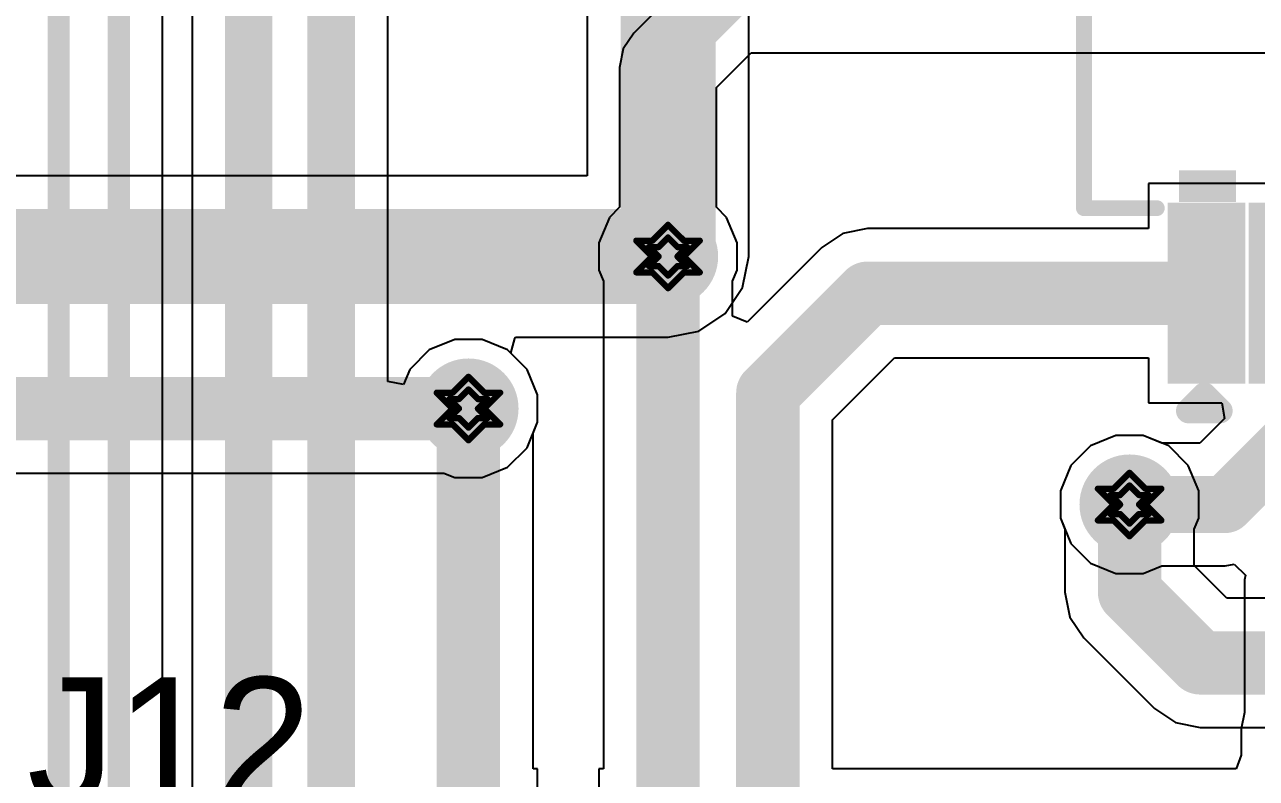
# Model space of a CAD drawing. Header units: inches. Extents: x -18 to 237, y -41 to 211.
# Drawn here: x 44.58 to 54.46, y 63.36 to 69.4 of the extents above; entities that cross this region are included whole.
import ezdxf

# ---------------------------------------------------------------- set-up
doc = ezdxf.new("R2010")
doc.units = ezdxf.units.IN
for name, color, linetype in [('Bottom Layer', 5, 'Continuous'), ('Bottom Solder', 6, 'Continuous'), ('Drill Drawing', 1, 'Continuous'), ('Top Layer', 1, 'Continuous'), ('Top Overlay', 2, 'Continuous'), ('Top Paste', 8, 'Continuous'), ('Top Solder', 216, 'Continuous'), ('Via Holes', 16, 'Continuous')]:
    doc.layers.add(name, color=color, linetype=linetype)
doc.styles.add('Arial', font='', dxfattribs={"height": 0.2})
doc.styles.get('Arial').set_extended_font_data('Arial')

# ---------------------------------------------------------------- blocks, each defined once
blk = doc.blocks.new('SSOP_28_208____25')
at = {"layer": 'Top Layer'}
blk.add_hatch(color=1, dxfattribs=at).paths.add_polyline_path([(-4.025, 4.435), (-2.775, 4.435), (-2.775, 4.015), (-4.025, 4.015)])
at = {"layer": 'Top Overlay'}
blk.add_hatch(color=2, dxfattribs=at).paths.add_polyline_path([(-2.6696, 3.9878), (-2.4156, 3.9878), (-2.4156, 4.445), (-2.6696, 4.445)])
at = {"layer": 'Top Paste'}
blk.add_hatch(color=8, dxfattribs=at).paths.add_polyline_path([(-4.025, 4.435), (-2.775, 4.435), (-2.775, 4.015), (-4.025, 4.015)])
at = {"layer": 'Top Solder'}
for points in [[(-4.1266, 4.5366), (-2.6734, 4.5366), (-2.6734, 3.9134), (-4.1266, 3.9134)], [(-4.1266, 3.8866), (-2.6734, 3.8866), (-2.6734, 3.2634), (-4.1266, 3.2634)]]:
    blk.add_hatch(color=216, dxfattribs=at).paths.add_polyline_path(points)
at = {"layer": 'Top Overlay'}
for points in [[(-2.7178, 5.207, 0.127, 0.127, 0), (2.7178, 5.207, 0.127, 0.127, 0)], [(-2.7178, 5.207, 0.127, 0.127, 0), (-2.7178, 4.6228, 0.127, 0.127, 0)], [(-4.3434, 4.3688, 0.2, 0.2, 0), (-4.3434, 4.1148, 0.2, 0.2, 0)], [(-4.3434, 4.3688, 0.2, 0.2, 0), (-4.2164, 4.2418, 0.2, 0.2, 0)], [(-4.2164, 4.2418, 0.2, 0.2, 0), (-4.3434, 4.1148, 0.2, 0.2, 0)]]:
    blk.add_lwpolyline(points, format="xyseb", dxfattribs=at)
for points in [[(-2.7496, 5.207, 0.0635, 0.0635, 1), (-2.686, 5.207, 0.0635, 0.0635, 1)], [(-2.7496, 5.207, 0.0635, 0.0635, 1), (-2.686, 5.207, 0.0635, 0.0635, 1)], [(-2.7496, 4.6228, 0.0635, 0.0635, 1), (-2.686, 4.6228, 0.0635, 0.0635, 1)], [(-4.3934, 4.3688, 0.1, 0.1, 1), (-4.2934, 4.3688, 0.1, 0.1, 1)], [(-4.3934, 4.3688, 0.1, 0.1, 1), (-4.2934, 4.3688, 0.1, 0.1, 1)], [(-4.2664, 4.2418, 0.1, 0.1, 1), (-4.1664, 4.2418, 0.1, 0.1, 1)], [(-4.2664, 4.2418, 0.1, 0.1, 1), (-4.1664, 4.2418, 0.1, 0.1, 1)], [(-4.3934, 4.1148, 0.1, 0.1, 1), (-4.2934, 4.1148, 0.1, 0.1, 1)], [(-4.3934, 4.1148, 0.1, 0.1, 1), (-4.2934, 4.1148, 0.1, 0.1, 1)]]:
    blk.add_lwpolyline(points, format="xyseb", close=True, dxfattribs=at)

msp = doc.modelspace()

# ---------------------------------------------------------------- hatches: boundary and pattern name
at = {"layer": 'Bottom Layer'}
h = msp.add_hatch(color=5, dxfattribs=at)
edge = h.paths.add_edge_path()
edge.add_arc((49.7412, 67.5416), 0.3, 0, 360)
h = msp.add_hatch(color=5, dxfattribs=at)
edge = h.paths.add_edge_path()
edge.add_arc((48.1412, 66.3224), 0.3, 0, 360)
h = msp.add_hatch(color=5, dxfattribs=at)
edge = h.paths.add_edge_path()
edge.add_arc((53.4412, 65.5525), 0.3, 0, 360)
at = {"layer": 'Bottom Solder'}
h = msp.add_hatch(color=6, dxfattribs=at)
edge = h.paths.add_edge_path()
edge.add_arc((49.7412, 67.5416), 0.4016, 0, 360)
h = msp.add_hatch(color=6, dxfattribs=at)
edge = h.paths.add_edge_path()
edge.add_arc((48.1412, 66.3224), 0.4016, 0, 360)
h = msp.add_hatch(color=6, dxfattribs=at)
edge = h.paths.add_edge_path()
edge.add_arc((53.4412, 65.5525), 0.4016, 0, 360)
at = {"layer": 'Top Layer'}
h = msp.add_hatch(color=1, dxfattribs=at)
edge = h.paths.add_edge_path()
edge.add_arc((49.7412, 67.5416), 0.3, 0, 360)
h = msp.add_hatch(color=1, dxfattribs=at)
edge = h.paths.add_edge_path()
edge.add_arc((48.1412, 66.3224), 0.3, 0, 360)
h = msp.add_hatch(color=1, dxfattribs=at)
edge = h.paths.add_edge_path()
edge.add_arc((53.4412, 65.5525), 0.3, 0, 360)
at = {"layer": 'Top Solder'}
h = msp.add_hatch(color=216, dxfattribs=at)
edge = h.paths.add_edge_path()
edge.add_arc((49.7412, 67.5416), 0.4016, 0, 360)
h = msp.add_hatch(color=216, dxfattribs=at)
edge = h.paths.add_edge_path()
edge.add_arc((48.1412, 66.3224), 0.4016, 0, 360)
h = msp.add_hatch(color=216, dxfattribs=at)
edge = h.paths.add_edge_path()
edge.add_arc((53.4412, 65.5525), 0.4016, 0, 360)
at = {"layer": 'Via Holes'}
h = msp.add_hatch(color=7, dxfattribs=at)
edge = h.paths.add_edge_path()
edge.add_arc((49.7412, 67.5416), 0.15, 0, 360)
h = msp.add_hatch(color=7, dxfattribs=at)
edge = h.paths.add_edge_path()
edge.add_arc((48.1412, 66.3224), 0.15, 0, 360)
h = msp.add_hatch(color=7, dxfattribs=at)
edge = h.paths.add_edge_path()
edge.add_arc((53.4412, 65.5525), 0.15, 0, 360)

# ---------------------------------------------------------------- linework, layer by layer
at = {"layer": 'Bottom Layer'}
for p, q in [((50.3886, 67.5416), (50.3886, 78.9318)), ((49.0938, 70.5755), (49.0938, 68.189)), ((49.0938, 68.189), (41.5798, 68.189)), ((50.3394, 67.2938), (50.3886, 67.5416)), ((50.199, 67.0838), (50.3394, 67.2938)), ((49.989, 66.9434), (50.199, 67.0838)), ((48.4799, 66.7672), (48.5122, 66.8835)), ((48.5122, 66.8835), (48.5189, 66.8942)), ((48.5189, 66.8942), (49.7412, 66.8942)), ((49.7412, 66.8942), (49.989, 66.9434)), ((48.6109, 66.6362), (48.4799, 66.7672)), ((48.6952, 66.4326), (48.6109, 66.6362)), ((48.6952, 66.2122), (48.6952, 66.4326)), ((48.6109, 66.0086), (48.6952, 66.2122)), ((53.331, 66.1065), (53.1274, 66.0221)), ((53.5514, 66.1065), (53.331, 66.1065)), ((53.755, 66.0221), (53.5514, 66.1065)), ((48.455, 65.8527), (48.6109, 66.0086)), ((53.1274, 66.0221), (52.9715, 65.8663)), ((53.9109, 65.8663), (53.755, 66.0221)), ((52.9715, 65.8663), (52.8872, 65.6627)), ((53.9952, 65.6627), (53.9109, 65.8663)), ((42.0564, 65.8044), (47.944, 65.8044)), ((47.944, 65.8044), (48.031, 65.7684)), ((48.031, 65.7684), (48.2514, 65.7684)), ((48.2514, 65.7684), (48.455, 65.8527)), ((52.8872, 65.6627), (52.8872, 65.4423)), ((53.9952, 65.4423), (53.9952, 65.6627)), ((52.8872, 65.4423), (52.9232, 65.3553)), ((53.9592, 65.3553), (53.9952, 65.4423)), ((52.9232, 65.3553), (52.9232, 64.8485)), ((53.9592, 65.063), (53.9592, 65.3553)), ((54.2217, 64.8004), (53.9592, 65.063)), ((52.9232, 64.8485), (52.9627, 64.6503)), ((56.02, 64.8004), (54.2217, 64.8004)), ((52.9627, 64.6503), (53.075, 64.4822)), ((53.075, 64.4822), (53.641, 63.9162)), ((53.641, 63.9162), (53.809, 63.804)), ((53.809, 63.804), (54.0072, 63.7645)), ((54.0072, 63.7645), (56.02, 63.7645))]:
    msp.add_line(p, q, dxfattribs=at)
for points in [[(49.7412, 67.5416, 0.762, 0.762, 0), (49.7412, 79.2, 0.762, 0.762, 0)], [(41.5798, 67.5416, 0.762, 0.762, 0), (49.7412, 67.5416, 0.762, 0.762, 0)], [(41.8592, 66.3224, 0.508, 0.508, 0), (48.1412, 66.3224, 0.508, 0.508, 0)], [(53.4412, 64.8485, 0.508, 0.508, 0), (53.4412, 65.5525, 0.508, 0.508, 0)], [(53.4412, 64.8485, 0.508, 0.508, 0), (54.0072, 64.2825, 0.508, 0.508, 0)], [(54.0072, 64.2825, 0.508, 0.508, 0), (56.2172, 64.2825, 0.508, 0.508, 0)]]:
    msp.add_lwpolyline(points, format="xyseb", dxfattribs=at)
for points in [[(49.5507, 67.5416, 0.381, 0.381, 1), (49.9317, 67.5416, 0.381, 0.381, 1)], [(49.5507, 67.5416, 0.381, 0.381, 1), (49.9317, 67.5416, 0.381, 0.381, 1)], [(48.0142, 66.3224, 0.254, 0.254, 1), (48.2682, 66.3224, 0.254, 0.254, 1)], [(53.3142, 65.5525, 0.254, 0.254, 1), (53.5682, 65.5525, 0.254, 0.254, 1)], [(53.3142, 64.8485, 0.254, 0.254, 1), (53.5682, 64.8485, 0.254, 0.254, 1)], [(53.3142, 64.8485, 0.254, 0.254, 1), (53.5682, 64.8485, 0.254, 0.254, 1)], [(53.8802, 64.2825, 0.254, 0.254, 1), (54.1342, 64.2825, 0.254, 0.254, 1)], [(53.8802, 64.2825, 0.254, 0.254, 1), (54.1342, 64.2825, 0.254, 0.254, 1)]]:
    msp.add_lwpolyline(points, format="xyseb", close=True, dxfattribs=at)
at = {"layer": 'Drill Drawing'}
for points in [[(49.6142, 67.6686, 0.0508, 0.0508, 0), (49.7412, 67.7956, 0.0508, 0.0508, 0)], [(49.7412, 67.7956, 0.0508, 0.0508, 0), (49.8682, 67.6686, 0.0508, 0.0508, 0)], [(49.4872, 67.6686, 0.0508, 0.0508, 0), (49.6142, 67.5416, 0.0508, 0.0508, 0)], [(49.4872, 67.6686, 0.0508, 0.0508, 0), (49.6142, 67.6686, 0.0508, 0.0508, 0)], [(49.5888, 67.6178, 0.0508, 0.0508, 0), (49.665, 67.5416, 0.0508, 0.0508, 0)], [(49.5888, 67.6178, 0.0508, 0.0508, 0), (49.665, 67.6178, 0.0508, 0.0508, 0)], [(49.665, 67.6178, 0.0508, 0.0508, 0), (49.7412, 67.694, 0.0508, 0.0508, 0)], [(49.7412, 67.694, 0.0508, 0.0508, 0), (49.8174, 67.6178, 0.0508, 0.0508, 0)], [(49.8174, 67.6178, 0.0508, 0.0508, 0), (49.8936, 67.6178, 0.0508, 0.0508, 0)], [(49.8174, 67.5416, 0.0508, 0.0508, 0), (49.8936, 67.6178, 0.0508, 0.0508, 0)], [(49.8682, 67.6686, 0.0508, 0.0508, 0), (49.9952, 67.6686, 0.0508, 0.0508, 0)], [(49.8682, 67.5416, 0.0508, 0.0508, 0), (49.9952, 67.6686, 0.0508, 0.0508, 0)], [(49.4872, 67.4146, 0.0508, 0.0508, 0), (49.6142, 67.5416, 0.0508, 0.0508, 0)], [(49.5888, 67.4654, 0.0508, 0.0508, 0), (49.665, 67.5416, 0.0508, 0.0508, 0)], [(49.8174, 67.5416, 0.0508, 0.0508, 0), (49.8936, 67.4654, 0.0508, 0.0508, 0)], [(49.8682, 67.5416, 0.0508, 0.0508, 0), (49.9952, 67.4146, 0.0508, 0.0508, 0)], [(49.5888, 67.4654, 0.0508, 0.0508, 0), (49.665, 67.4654, 0.0508, 0.0508, 0)], [(49.665, 67.4654, 0.0508, 0.0508, 0), (49.7412, 67.3892, 0.0508, 0.0508, 0)], [(49.7412, 67.3892, 0.0508, 0.0508, 0), (49.8174, 67.4654, 0.0508, 0.0508, 0)], [(49.8174, 67.4654, 0.0508, 0.0508, 0), (49.8936, 67.4654, 0.0508, 0.0508, 0)], [(49.4872, 67.4146, 0.0508, 0.0508, 0), (49.6142, 67.4146, 0.0508, 0.0508, 0)], [(49.6142, 67.4146, 0.0508, 0.0508, 0), (49.7412, 67.2876, 0.0508, 0.0508, 0)], [(49.7412, 67.2876, 0.0508, 0.0508, 0), (49.8682, 67.4146, 0.0508, 0.0508, 0)], [(49.8682, 67.4146, 0.0508, 0.0508, 0), (49.9952, 67.4146, 0.0508, 0.0508, 0)], [(48.0142, 66.4494, 0.0508, 0.0508, 0), (48.1412, 66.5764, 0.0508, 0.0508, 0)], [(48.1412, 66.5764, 0.0508, 0.0508, 0), (48.2682, 66.4494, 0.0508, 0.0508, 0)], [(47.8872, 66.4494, 0.0508, 0.0508, 0), (48.0142, 66.3224, 0.0508, 0.0508, 0)], [(47.8872, 66.4494, 0.0508, 0.0508, 0), (48.0142, 66.4494, 0.0508, 0.0508, 0)], [(48.065, 66.3986, 0.0508, 0.0508, 0), (48.1412, 66.4748, 0.0508, 0.0508, 0)], [(48.1412, 66.4748, 0.0508, 0.0508, 0), (48.2174, 66.3986, 0.0508, 0.0508, 0)], [(48.2682, 66.4494, 0.0508, 0.0508, 0), (48.3952, 66.4494, 0.0508, 0.0508, 0)], [(48.2682, 66.3224, 0.0508, 0.0508, 0), (48.3952, 66.4494, 0.0508, 0.0508, 0)], [(47.9888, 66.3986, 0.0508, 0.0508, 0), (48.065, 66.3224, 0.0508, 0.0508, 0)], [(47.9888, 66.3986, 0.0508, 0.0508, 0), (48.065, 66.3986, 0.0508, 0.0508, 0)], [(48.2174, 66.3986, 0.0508, 0.0508, 0), (48.2936, 66.3986, 0.0508, 0.0508, 0)], [(48.2174, 66.3224, 0.0508, 0.0508, 0), (48.2936, 66.3986, 0.0508, 0.0508, 0)], [(47.8872, 66.1954, 0.0508, 0.0508, 0), (48.0142, 66.3224, 0.0508, 0.0508, 0)], [(47.9888, 66.2462, 0.0508, 0.0508, 0), (48.065, 66.3224, 0.0508, 0.0508, 0)], [(47.9888, 66.2462, 0.0508, 0.0508, 0), (48.065, 66.2462, 0.0508, 0.0508, 0)], [(48.065, 66.2462, 0.0508, 0.0508, 0), (48.1412, 66.17, 0.0508, 0.0508, 0)], [(48.1412, 66.17, 0.0508, 0.0508, 0), (48.2174, 66.2462, 0.0508, 0.0508, 0)], [(48.2174, 66.3224, 0.0508, 0.0508, 0), (48.2936, 66.2462, 0.0508, 0.0508, 0)], [(48.2174, 66.2462, 0.0508, 0.0508, 0), (48.2936, 66.2462, 0.0508, 0.0508, 0)], [(48.2682, 66.3224, 0.0508, 0.0508, 0), (48.3952, 66.1954, 0.0508, 0.0508, 0)], [(47.8872, 66.1954, 0.0508, 0.0508, 0), (48.0142, 66.1954, 0.0508, 0.0508, 0)], [(48.0142, 66.1954, 0.0508, 0.0508, 0), (48.1412, 66.0684, 0.0508, 0.0508, 0)], [(48.1412, 66.0684, 0.0508, 0.0508, 0), (48.2682, 66.1954, 0.0508, 0.0508, 0)], [(48.2682, 66.1954, 0.0508, 0.0508, 0), (48.3952, 66.1954, 0.0508, 0.0508, 0)], [(53.3142, 65.6795, 0.0508, 0.0508, 0), (53.4412, 65.8065, 0.0508, 0.0508, 0)], [(53.4412, 65.8065, 0.0508, 0.0508, 0), (53.5682, 65.6795, 0.0508, 0.0508, 0)], [(53.1872, 65.6795, 0.0508, 0.0508, 0), (53.3142, 65.5525, 0.0508, 0.0508, 0)], [(53.1872, 65.6795, 0.0508, 0.0508, 0), (53.3142, 65.6795, 0.0508, 0.0508, 0)], [(53.365, 65.6287, 0.0508, 0.0508, 0), (53.4412, 65.7049, 0.0508, 0.0508, 0)], [(53.4412, 65.7049, 0.0508, 0.0508, 0), (53.5174, 65.6287, 0.0508, 0.0508, 0)], [(53.5682, 65.6795, 0.0508, 0.0508, 0), (53.6952, 65.6795, 0.0508, 0.0508, 0)], [(53.5682, 65.5525, 0.0508, 0.0508, 0), (53.6952, 65.6795, 0.0508, 0.0508, 0)], [(53.1872, 65.4255, 0.0508, 0.0508, 0), (53.3142, 65.5525, 0.0508, 0.0508, 0)], [(53.2888, 65.6287, 0.0508, 0.0508, 0), (53.365, 65.5525, 0.0508, 0.0508, 0)], [(53.2888, 65.6287, 0.0508, 0.0508, 0), (53.365, 65.6287, 0.0508, 0.0508, 0)], [(53.2888, 65.4763, 0.0508, 0.0508, 0), (53.365, 65.5525, 0.0508, 0.0508, 0)], [(53.5174, 65.6287, 0.0508, 0.0508, 0), (53.5936, 65.6287, 0.0508, 0.0508, 0)], [(53.5174, 65.5525, 0.0508, 0.0508, 0), (53.5936, 65.6287, 0.0508, 0.0508, 0)], [(53.5174, 65.5525, 0.0508, 0.0508, 0), (53.5936, 65.4763, 0.0508, 0.0508, 0)], [(53.5682, 65.5525, 0.0508, 0.0508, 0), (53.6952, 65.4255, 0.0508, 0.0508, 0)], [(53.2888, 65.4763, 0.0508, 0.0508, 0), (53.365, 65.4763, 0.0508, 0.0508, 0)], [(53.365, 65.4763, 0.0508, 0.0508, 0), (53.4412, 65.4001, 0.0508, 0.0508, 0)], [(53.4412, 65.4001, 0.0508, 0.0508, 0), (53.5174, 65.4763, 0.0508, 0.0508, 0)], [(53.5174, 65.4763, 0.0508, 0.0508, 0), (53.5936, 65.4763, 0.0508, 0.0508, 0)], [(53.1872, 65.4255, 0.0508, 0.0508, 0), (53.3142, 65.4255, 0.0508, 0.0508, 0)], [(53.3142, 65.4255, 0.0508, 0.0508, 0), (53.4412, 65.2985, 0.0508, 0.0508, 0)], [(53.4412, 65.2985, 0.0508, 0.0508, 0), (53.5682, 65.4255, 0.0508, 0.0508, 0)], [(53.5682, 65.4255, 0.0508, 0.0508, 0), (53.6952, 65.4255, 0.0508, 0.0508, 0)]]:
    msp.add_lwpolyline(points, format="xyseb", dxfattribs=at)
for points in [[(49.7285, 67.7956, 0.0254, 0.0254, 1), (49.7539, 67.7956, 0.0254, 0.0254, 1)], [(49.7285, 67.7956, 0.0254, 0.0254, 1), (49.7539, 67.7956, 0.0254, 0.0254, 1)], [(49.4745, 67.6686, 0.0254, 0.0254, 1), (49.4999, 67.6686, 0.0254, 0.0254, 1)], [(49.4745, 67.6686, 0.0254, 0.0254, 1), (49.4999, 67.6686, 0.0254, 0.0254, 1)], [(49.5761, 67.6178, 0.0254, 0.0254, 1), (49.6015, 67.6178, 0.0254, 0.0254, 1)], [(49.5761, 67.6178, 0.0254, 0.0254, 1), (49.6015, 67.6178, 0.0254, 0.0254, 1)], [(49.6015, 67.6686, 0.0254, 0.0254, 1), (49.6269, 67.6686, 0.0254, 0.0254, 1)], [(49.6015, 67.6686, 0.0254, 0.0254, 1), (49.6269, 67.6686, 0.0254, 0.0254, 1)], [(49.6523, 67.6178, 0.0254, 0.0254, 1), (49.6777, 67.6178, 0.0254, 0.0254, 1)], [(49.6523, 67.6178, 0.0254, 0.0254, 1), (49.6777, 67.6178, 0.0254, 0.0254, 1)], [(49.7285, 67.694, 0.0254, 0.0254, 1), (49.7539, 67.694, 0.0254, 0.0254, 1)], [(49.7285, 67.694, 0.0254, 0.0254, 1), (49.7539, 67.694, 0.0254, 0.0254, 1)], [(49.8047, 67.6178, 0.0254, 0.0254, 1), (49.8301, 67.6178, 0.0254, 0.0254, 1)], [(49.8047, 67.6178, 0.0254, 0.0254, 1), (49.8301, 67.6178, 0.0254, 0.0254, 1)], [(49.8555, 67.6686, 0.0254, 0.0254, 1), (49.8809, 67.6686, 0.0254, 0.0254, 1)], [(49.8555, 67.6686, 0.0254, 0.0254, 1), (49.8809, 67.6686, 0.0254, 0.0254, 1)], [(49.8809, 67.6178, 0.0254, 0.0254, 1), (49.9063, 67.6178, 0.0254, 0.0254, 1)], [(49.8809, 67.6178, 0.0254, 0.0254, 1), (49.9063, 67.6178, 0.0254, 0.0254, 1)], [(49.9825, 67.6686, 0.0254, 0.0254, 1), (50.0079, 67.6686, 0.0254, 0.0254, 1)], [(49.9825, 67.6686, 0.0254, 0.0254, 1), (50.0079, 67.6686, 0.0254, 0.0254, 1)], [(49.6015, 67.5416, 0.0254, 0.0254, 1), (49.6269, 67.5416, 0.0254, 0.0254, 1)], [(49.6015, 67.5416, 0.0254, 0.0254, 1), (49.6269, 67.5416, 0.0254, 0.0254, 1)], [(49.6523, 67.5416, 0.0254, 0.0254, 1), (49.6777, 67.5416, 0.0254, 0.0254, 1)], [(49.6523, 67.5416, 0.0254, 0.0254, 1), (49.6777, 67.5416, 0.0254, 0.0254, 1)], [(49.8047, 67.5416, 0.0254, 0.0254, 1), (49.8301, 67.5416, 0.0254, 0.0254, 1)], [(49.8047, 67.5416, 0.0254, 0.0254, 1), (49.8301, 67.5416, 0.0254, 0.0254, 1)], [(49.8555, 67.5416, 0.0254, 0.0254, 1), (49.8809, 67.5416, 0.0254, 0.0254, 1)], [(49.8555, 67.5416, 0.0254, 0.0254, 1), (49.8809, 67.5416, 0.0254, 0.0254, 1)], [(49.5761, 67.4654, 0.0254, 0.0254, 1), (49.6015, 67.4654, 0.0254, 0.0254, 1)], [(49.5761, 67.4654, 0.0254, 0.0254, 1), (49.6015, 67.4654, 0.0254, 0.0254, 1)], [(49.6523, 67.4654, 0.0254, 0.0254, 1), (49.6777, 67.4654, 0.0254, 0.0254, 1)], [(49.6523, 67.4654, 0.0254, 0.0254, 1), (49.6777, 67.4654, 0.0254, 0.0254, 1)], [(49.8047, 67.4654, 0.0254, 0.0254, 1), (49.8301, 67.4654, 0.0254, 0.0254, 1)], [(49.8047, 67.4654, 0.0254, 0.0254, 1), (49.8301, 67.4654, 0.0254, 0.0254, 1)], [(49.8809, 67.4654, 0.0254, 0.0254, 1), (49.9063, 67.4654, 0.0254, 0.0254, 1)], [(49.8809, 67.4654, 0.0254, 0.0254, 1), (49.9063, 67.4654, 0.0254, 0.0254, 1)], [(49.4745, 67.4146, 0.0254, 0.0254, 1), (49.4999, 67.4146, 0.0254, 0.0254, 1)], [(49.4745, 67.4146, 0.0254, 0.0254, 1), (49.4999, 67.4146, 0.0254, 0.0254, 1)], [(49.6015, 67.4146, 0.0254, 0.0254, 1), (49.6269, 67.4146, 0.0254, 0.0254, 1)], [(49.6015, 67.4146, 0.0254, 0.0254, 1), (49.6269, 67.4146, 0.0254, 0.0254, 1)], [(49.7285, 67.3892, 0.0254, 0.0254, 1), (49.7539, 67.3892, 0.0254, 0.0254, 1)], [(49.7285, 67.3892, 0.0254, 0.0254, 1), (49.7539, 67.3892, 0.0254, 0.0254, 1)], [(49.8555, 67.4146, 0.0254, 0.0254, 1), (49.8809, 67.4146, 0.0254, 0.0254, 1)], [(49.8555, 67.4146, 0.0254, 0.0254, 1), (49.8809, 67.4146, 0.0254, 0.0254, 1)], [(49.9825, 67.4146, 0.0254, 0.0254, 1), (50.0079, 67.4146, 0.0254, 0.0254, 1)], [(49.9825, 67.4146, 0.0254, 0.0254, 1), (50.0079, 67.4146, 0.0254, 0.0254, 1)], [(49.7285, 67.2876, 0.0254, 0.0254, 1), (49.7539, 67.2876, 0.0254, 0.0254, 1)], [(49.7285, 67.2876, 0.0254, 0.0254, 1), (49.7539, 67.2876, 0.0254, 0.0254, 1)], [(48.1285, 66.5764, 0.0254, 0.0254, 1), (48.1539, 66.5764, 0.0254, 0.0254, 1)], [(48.1285, 66.5764, 0.0254, 0.0254, 1), (48.1539, 66.5764, 0.0254, 0.0254, 1)], [(47.8745, 66.4494, 0.0254, 0.0254, 1), (47.8999, 66.4494, 0.0254, 0.0254, 1)], [(47.8745, 66.4494, 0.0254, 0.0254, 1), (47.8999, 66.4494, 0.0254, 0.0254, 1)], [(48.0015, 66.4494, 0.0254, 0.0254, 1), (48.0269, 66.4494, 0.0254, 0.0254, 1)], [(48.0015, 66.4494, 0.0254, 0.0254, 1), (48.0269, 66.4494, 0.0254, 0.0254, 1)], [(48.1285, 66.4748, 0.0254, 0.0254, 1), (48.1539, 66.4748, 0.0254, 0.0254, 1)], [(48.1285, 66.4748, 0.0254, 0.0254, 1), (48.1539, 66.4748, 0.0254, 0.0254, 1)], [(48.2555, 66.4494, 0.0254, 0.0254, 1), (48.2809, 66.4494, 0.0254, 0.0254, 1)], [(48.2555, 66.4494, 0.0254, 0.0254, 1), (48.2809, 66.4494, 0.0254, 0.0254, 1)], [(48.3825, 66.4494, 0.0254, 0.0254, 1), (48.4079, 66.4494, 0.0254, 0.0254, 1)], [(48.3825, 66.4494, 0.0254, 0.0254, 1), (48.4079, 66.4494, 0.0254, 0.0254, 1)], [(47.9761, 66.3986, 0.0254, 0.0254, 1), (48.0015, 66.3986, 0.0254, 0.0254, 1)], [(47.9761, 66.3986, 0.0254, 0.0254, 1), (48.0015, 66.3986, 0.0254, 0.0254, 1)], [(48.0523, 66.3986, 0.0254, 0.0254, 1), (48.0777, 66.3986, 0.0254, 0.0254, 1)], [(48.0523, 66.3986, 0.0254, 0.0254, 1), (48.0777, 66.3986, 0.0254, 0.0254, 1)], [(48.2047, 66.3986, 0.0254, 0.0254, 1), (48.2301, 66.3986, 0.0254, 0.0254, 1)], [(48.2047, 66.3986, 0.0254, 0.0254, 1), (48.2301, 66.3986, 0.0254, 0.0254, 1)], [(48.2809, 66.3986, 0.0254, 0.0254, 1), (48.3063, 66.3986, 0.0254, 0.0254, 1)], [(48.2809, 66.3986, 0.0254, 0.0254, 1), (48.3063, 66.3986, 0.0254, 0.0254, 1)], [(47.9761, 66.2462, 0.0254, 0.0254, 1), (48.0015, 66.2462, 0.0254, 0.0254, 1)], [(47.9761, 66.2462, 0.0254, 0.0254, 1), (48.0015, 66.2462, 0.0254, 0.0254, 1)], [(48.0015, 66.3224, 0.0254, 0.0254, 1), (48.0269, 66.3224, 0.0254, 0.0254, 1)], [(48.0015, 66.3224, 0.0254, 0.0254, 1), (48.0269, 66.3224, 0.0254, 0.0254, 1)], [(48.0523, 66.3224, 0.0254, 0.0254, 1), (48.0777, 66.3224, 0.0254, 0.0254, 1)], [(48.0523, 66.3224, 0.0254, 0.0254, 1), (48.0777, 66.3224, 0.0254, 0.0254, 1)], [(48.0523, 66.2462, 0.0254, 0.0254, 1), (48.0777, 66.2462, 0.0254, 0.0254, 1)], [(48.0523, 66.2462, 0.0254, 0.0254, 1), (48.0777, 66.2462, 0.0254, 0.0254, 1)], [(48.2047, 66.3224, 0.0254, 0.0254, 1), (48.2301, 66.3224, 0.0254, 0.0254, 1)], [(48.2047, 66.3224, 0.0254, 0.0254, 1), (48.2301, 66.3224, 0.0254, 0.0254, 1)], [(48.2047, 66.2462, 0.0254, 0.0254, 1), (48.2301, 66.2462, 0.0254, 0.0254, 1)], [(48.2047, 66.2462, 0.0254, 0.0254, 1), (48.2301, 66.2462, 0.0254, 0.0254, 1)], [(48.2555, 66.3224, 0.0254, 0.0254, 1), (48.2809, 66.3224, 0.0254, 0.0254, 1)], [(48.2555, 66.3224, 0.0254, 0.0254, 1), (48.2809, 66.3224, 0.0254, 0.0254, 1)], [(48.2809, 66.2462, 0.0254, 0.0254, 1), (48.3063, 66.2462, 0.0254, 0.0254, 1)], [(48.2809, 66.2462, 0.0254, 0.0254, 1), (48.3063, 66.2462, 0.0254, 0.0254, 1)], [(47.8745, 66.1954, 0.0254, 0.0254, 1), (47.8999, 66.1954, 0.0254, 0.0254, 1)], [(47.8745, 66.1954, 0.0254, 0.0254, 1), (47.8999, 66.1954, 0.0254, 0.0254, 1)], [(48.0015, 66.1954, 0.0254, 0.0254, 1), (48.0269, 66.1954, 0.0254, 0.0254, 1)], [(48.0015, 66.1954, 0.0254, 0.0254, 1), (48.0269, 66.1954, 0.0254, 0.0254, 1)], [(48.1285, 66.17, 0.0254, 0.0254, 1), (48.1539, 66.17, 0.0254, 0.0254, 1)], [(48.1285, 66.17, 0.0254, 0.0254, 1), (48.1539, 66.17, 0.0254, 0.0254, 1)], [(48.2555, 66.1954, 0.0254, 0.0254, 1), (48.2809, 66.1954, 0.0254, 0.0254, 1)], [(48.2555, 66.1954, 0.0254, 0.0254, 1), (48.2809, 66.1954, 0.0254, 0.0254, 1)], [(48.3825, 66.1954, 0.0254, 0.0254, 1), (48.4079, 66.1954, 0.0254, 0.0254, 1)], [(48.3825, 66.1954, 0.0254, 0.0254, 1), (48.4079, 66.1954, 0.0254, 0.0254, 1)], [(48.1285, 66.0684, 0.0254, 0.0254, 1), (48.1539, 66.0684, 0.0254, 0.0254, 1)], [(48.1285, 66.0684, 0.0254, 0.0254, 1), (48.1539, 66.0684, 0.0254, 0.0254, 1)], [(53.4285, 65.8065, 0.0254, 0.0254, 1), (53.4539, 65.8065, 0.0254, 0.0254, 1)], [(53.4285, 65.8065, 0.0254, 0.0254, 1), (53.4539, 65.8065, 0.0254, 0.0254, 1)], [(53.1745, 65.6795, 0.0254, 0.0254, 1), (53.1999, 65.6795, 0.0254, 0.0254, 1)], [(53.1745, 65.6795, 0.0254, 0.0254, 1), (53.1999, 65.6795, 0.0254, 0.0254, 1)], [(53.3015, 65.6795, 0.0254, 0.0254, 1), (53.3269, 65.6795, 0.0254, 0.0254, 1)], [(53.3015, 65.6795, 0.0254, 0.0254, 1), (53.3269, 65.6795, 0.0254, 0.0254, 1)], [(53.4285, 65.7049, 0.0254, 0.0254, 1), (53.4539, 65.7049, 0.0254, 0.0254, 1)], [(53.4285, 65.7049, 0.0254, 0.0254, 1), (53.4539, 65.7049, 0.0254, 0.0254, 1)], [(53.5555, 65.6795, 0.0254, 0.0254, 1), (53.5809, 65.6795, 0.0254, 0.0254, 1)], [(53.5555, 65.6795, 0.0254, 0.0254, 1), (53.5809, 65.6795, 0.0254, 0.0254, 1)], [(53.6825, 65.6795, 0.0254, 0.0254, 1), (53.7079, 65.6795, 0.0254, 0.0254, 1)], [(53.6825, 65.6795, 0.0254, 0.0254, 1), (53.7079, 65.6795, 0.0254, 0.0254, 1)], [(53.2761, 65.6287, 0.0254, 0.0254, 1), (53.3015, 65.6287, 0.0254, 0.0254, 1)], [(53.2761, 65.6287, 0.0254, 0.0254, 1), (53.3015, 65.6287, 0.0254, 0.0254, 1)], [(53.3015, 65.5525, 0.0254, 0.0254, 1), (53.3269, 65.5525, 0.0254, 0.0254, 1)], [(53.3015, 65.5525, 0.0254, 0.0254, 1), (53.3269, 65.5525, 0.0254, 0.0254, 1)], [(53.3523, 65.6287, 0.0254, 0.0254, 1), (53.3777, 65.6287, 0.0254, 0.0254, 1)], [(53.3523, 65.6287, 0.0254, 0.0254, 1), (53.3777, 65.6287, 0.0254, 0.0254, 1)], [(53.3523, 65.5525, 0.0254, 0.0254, 1), (53.3777, 65.5525, 0.0254, 0.0254, 1)], [(53.3523, 65.5525, 0.0254, 0.0254, 1), (53.3777, 65.5525, 0.0254, 0.0254, 1)], [(53.5047, 65.6287, 0.0254, 0.0254, 1), (53.5301, 65.6287, 0.0254, 0.0254, 1)], [(53.5047, 65.6287, 0.0254, 0.0254, 1), (53.5301, 65.6287, 0.0254, 0.0254, 1)], [(53.5047, 65.5525, 0.0254, 0.0254, 1), (53.5301, 65.5525, 0.0254, 0.0254, 1)], [(53.5047, 65.5525, 0.0254, 0.0254, 1), (53.5301, 65.5525, 0.0254, 0.0254, 1)], [(53.5555, 65.5525, 0.0254, 0.0254, 1), (53.5809, 65.5525, 0.0254, 0.0254, 1)], [(53.5555, 65.5525, 0.0254, 0.0254, 1), (53.5809, 65.5525, 0.0254, 0.0254, 1)], [(53.5809, 65.6287, 0.0254, 0.0254, 1), (53.6063, 65.6287, 0.0254, 0.0254, 1)], [(53.5809, 65.6287, 0.0254, 0.0254, 1), (53.6063, 65.6287, 0.0254, 0.0254, 1)], [(53.2761, 65.4763, 0.0254, 0.0254, 1), (53.3015, 65.4763, 0.0254, 0.0254, 1)], [(53.2761, 65.4763, 0.0254, 0.0254, 1), (53.3015, 65.4763, 0.0254, 0.0254, 1)], [(53.3523, 65.4763, 0.0254, 0.0254, 1), (53.3777, 65.4763, 0.0254, 0.0254, 1)], [(53.3523, 65.4763, 0.0254, 0.0254, 1), (53.3777, 65.4763, 0.0254, 0.0254, 1)], [(53.5047, 65.4763, 0.0254, 0.0254, 1), (53.5301, 65.4763, 0.0254, 0.0254, 1)], [(53.5047, 65.4763, 0.0254, 0.0254, 1), (53.5301, 65.4763, 0.0254, 0.0254, 1)], [(53.5809, 65.4763, 0.0254, 0.0254, 1), (53.6063, 65.4763, 0.0254, 0.0254, 1)], [(53.5809, 65.4763, 0.0254, 0.0254, 1), (53.6063, 65.4763, 0.0254, 0.0254, 1)], [(53.1745, 65.4255, 0.0254, 0.0254, 1), (53.1999, 65.4255, 0.0254, 0.0254, 1)], [(53.1745, 65.4255, 0.0254, 0.0254, 1), (53.1999, 65.4255, 0.0254, 0.0254, 1)], [(53.3015, 65.4255, 0.0254, 0.0254, 1), (53.3269, 65.4255, 0.0254, 0.0254, 1)], [(53.3015, 65.4255, 0.0254, 0.0254, 1), (53.3269, 65.4255, 0.0254, 0.0254, 1)], [(53.4285, 65.4001, 0.0254, 0.0254, 1), (53.4539, 65.4001, 0.0254, 0.0254, 1)], [(53.4285, 65.4001, 0.0254, 0.0254, 1), (53.4539, 65.4001, 0.0254, 0.0254, 1)], [(53.5555, 65.4255, 0.0254, 0.0254, 1), (53.5809, 65.4255, 0.0254, 0.0254, 1)], [(53.5555, 65.4255, 0.0254, 0.0254, 1), (53.5809, 65.4255, 0.0254, 0.0254, 1)], [(53.6825, 65.4255, 0.0254, 0.0254, 1), (53.7079, 65.4255, 0.0254, 0.0254, 1)], [(53.6825, 65.4255, 0.0254, 0.0254, 1), (53.7079, 65.4255, 0.0254, 0.0254, 1)], [(53.4285, 65.2985, 0.0254, 0.0254, 1), (53.4539, 65.2985, 0.0254, 0.0254, 1)], [(53.4285, 65.2985, 0.0254, 0.0254, 1), (53.4539, 65.2985, 0.0254, 0.0254, 1)]]:
    msp.add_lwpolyline(points, format="xyseb", close=True, dxfattribs=at)
at = {"layer": 'Top Layer'}
for p, q in [((45.6886, 57.9687), (45.6886, 75.9818)), ((45.9262, 71.9833), (45.9262, 60.5071)), ((47.4944, 66.5404), (47.4944, 71.5243)), ((49.9714, 69.8378), (49.4665, 69.333)), ((49.4665, 69.333), (49.3823, 69.207)), ((49.3823, 69.207), (49.3527, 69.0583)), ((50.1297, 68.8974), (50.407, 69.1747)), ((50.407, 69.1747), (63.6084, 69.1747)), ((49.3527, 69.0583), (49.3527, 67.9366)), ((50.1297, 67.9366), (50.1297, 68.8974)), ((55.4067, 68.1263), (53.5932, 68.1263)), ((53.5932, 68.1263), (53.5932, 67.7652)), ((49.3527, 67.9366), (49.2715, 67.8554)), ((50.2109, 67.8554), (50.1297, 67.9366)), ((49.2715, 67.8554), (49.1872, 67.6518)), ((50.2952, 67.6518), (50.2109, 67.8554)), ((51.3412, 67.7652), (51.143, 67.7258)), ((53.5932, 67.7652), (51.3412, 67.7652)), ((49.1872, 67.6518), (49.1872, 67.4314)), ((50.2952, 67.4314), (50.2952, 67.6518)), ((51.143, 67.7258), (50.975, 67.6135)), ((50.975, 67.6135), (50.3765, 67.0151)), ((49.1872, 67.4314), (49.2232, 67.3444)), ((49.2232, 67.3444), (49.2232, 63.4325)), ((50.2592, 67.3444), (50.2952, 67.4314)), ((50.2592, 67.0637), (50.2592, 67.3444)), ((50.3765, 67.0151), (50.2592, 67.0637)), ((48.031, 66.8764), (47.8274, 66.7921)), ((48.2514, 66.8764), (48.031, 66.8764)), ((48.455, 66.7921), (48.2514, 66.8764)), ((47.8274, 66.7921), (47.6715, 66.6362)), ((48.6109, 66.6362), (48.455, 66.7921)), ((51.0592, 66.2327), (51.5557, 66.7293)), ((51.5557, 66.7293), (53.5932, 66.7293)), ((53.5932, 66.7293), (53.5932, 66.3683)), ((47.6715, 66.6362), (47.6214, 66.5152)), ((48.6952, 66.4326), (48.6109, 66.6362)), ((47.6214, 66.5152), (47.4944, 66.5404)), ((48.6952, 66.2122), (48.6952, 66.4326)), ((53.5932, 66.3683), (54.1808, 66.3683)), ((54.1808, 66.3683), (54.2009, 66.2413)), ((48.6592, 66.1252), (48.6952, 66.2122)), ((51.0592, 63.4325), (51.0592, 66.2327)), ((54.2009, 66.2413), (54.0042, 66.0445)), ((48.6592, 63.4325), (48.6592, 66.1252)), ((53.331, 66.1065), (53.1274, 66.0221)), ((53.5514, 66.1065), (53.331, 66.1065)), ((53.7009, 66.0445), (53.5514, 66.1065)), ((53.1274, 66.0221), (52.9715, 65.8663)), ((54.0042, 66.0445), (53.7009, 66.0445)), ((52.9715, 65.8663), (52.8872, 65.6627)), ((52.8872, 65.6627), (52.8872, 65.4423)), ((52.8872, 65.4423), (52.9715, 65.2387)), ((52.9715, 65.2387), (53.1274, 65.0828)), ((53.1274, 65.0828), (53.331, 64.9985)), ((54.208, 65.0604), (54.2798, 65.0747)), ((54.2798, 65.0747), (54.3696, 64.9849)), ((53.331, 64.9985), (53.5514, 64.9985)), ((53.5514, 64.9985), (53.7009, 65.0604)), ((53.7009, 65.0604), (54.208, 65.0604)), ((54.3696, 64.9849), (54.3626, 64.9496)), ((54.3626, 64.9496), (54.3626, 63.8841)), ((54.3626, 63.8841), (54.3367, 63.7539)), ((54.3367, 63.7539), (54.3367, 63.5423)), ((54.3367, 63.5423), (54.2952, 63.4325)), ((48.6952, 63.4325), (48.6592, 63.4325)), ((48.6952, 60.9245), (48.6952, 63.4325)), ((49.2232, 63.4325), (49.1872, 63.4325)), ((49.1872, 63.4325), (49.1872, 60.9245)), ((54.2952, 63.4325), (51.0592, 63.4325))]:
    msp.add_line(p, q, dxfattribs=at)
for points in [[(44.8564, 58.1686, 0.1778, 0.1778, 0), (44.8564, 76.3265, 0.1778, 0.1778, 0)], [(45.339, 57.9687, 0.1778, 0.1778, 0), (45.339, 76.1266, 0.1778, 0.1778, 0)], [(46.3794, 60.5071, 0.381, 0.381, 0), (46.3794, 71.9833, 0.381, 0.381, 0)], [(47.0412, 60.8558, 0.381, 0.381, 0), (47.0412, 71.712, 0.381, 0.381, 0)], [(49.7412, 69.0583, 0.254, 0.254, 0), (50.2461, 69.5632, 0.254, 0.254, 0)], [(49.7412, 67.5416, 0.254, 0.254, 0), (49.7412, 69.0583, 0.254, 0.254, 0)], [(49.7412, 62.1785, 0.508, 0.508, 0), (49.7412, 67.5416, 0.508, 0.508, 0)], [(50.5412, 66.4473, 0.508, 0.508, 0), (51.3412, 67.2473, 0.508, 0.508, 0)], [(51.3412, 67.2473, 0.508, 0.508, 0), (54.0041, 67.2473, 0.508, 0.508, 0)], [(50.5412, 62.1785, 0.508, 0.508, 0), (50.5412, 66.4473, 0.508, 0.508, 0)], [(48.1412, 62.1785, 0.508, 0.508, 0), (48.1412, 66.3224, 0.508, 0.508, 0)], [(54.208, 65.5525, 0.4572, 0.4572, 0), (54.7072, 66.0517, 0.4572, 0.4572, 0)], [(53.4412, 65.5525, 0.4572, 0.4572, 0), (54.208, 65.5525, 0.4572, 0.4572, 0)]]:
    msp.add_lwpolyline(points, format="xyseb", dxfattribs=at)
for points in [[(49.6777, 69.0583, 0.127, 0.127, 1), (49.8047, 69.0583, 0.127, 0.127, 1)], [(49.6777, 69.0583, 0.127, 0.127, 1), (49.8047, 69.0583, 0.127, 0.127, 1)], [(49.6142, 67.5416, 0.254, 0.254, 1), (49.8682, 67.5416, 0.254, 0.254, 1)], [(49.6777, 67.5416, 0.127, 0.127, 1), (49.8047, 67.5416, 0.127, 0.127, 1)], [(51.2142, 67.2473, 0.254, 0.254, 1), (51.4682, 67.2473, 0.254, 0.254, 1)], [(51.2142, 67.2473, 0.254, 0.254, 1), (51.4682, 67.2473, 0.254, 0.254, 1)], [(53.8771, 67.2473, 0.254, 0.254, 1), (54.1311, 67.2473, 0.254, 0.254, 1)], [(50.4142, 66.4473, 0.254, 0.254, 1), (50.6682, 66.4473, 0.254, 0.254, 1)], [(50.4142, 66.4473, 0.254, 0.254, 1), (50.6682, 66.4473, 0.254, 0.254, 1)], [(48.0142, 66.3224, 0.254, 0.254, 1), (48.2682, 66.3224, 0.254, 0.254, 1)], [(53.3269, 65.5525, 0.2286, 0.2286, 1), (53.5555, 65.5525, 0.2286, 0.2286, 1)], [(54.0937, 65.5525, 0.2286, 0.2286, 1), (54.3223, 65.5525, 0.2286, 0.2286, 1)], [(54.0937, 65.5525, 0.2286, 0.2286, 1), (54.3223, 65.5525, 0.2286, 0.2286, 1)]]:
    msp.add_lwpolyline(points, format="xyseb", close=True, dxfattribs=at)

# ---------------------------------------------------------------- block references
at = {"rotation": 90}
msp.add_blockref('SSOP_28_208____25', (58.2822, 70.6473), dxfattribs=at)

# ---------------------------------------------------------------- texts
at = {"layer": 'Top Overlay', "style": 'Arial'}
msp.add_text('J12', height=1.016, dxfattribs=at).set_placement((44.602, 63.1515))

doc.saveas('drawing.dxf')
